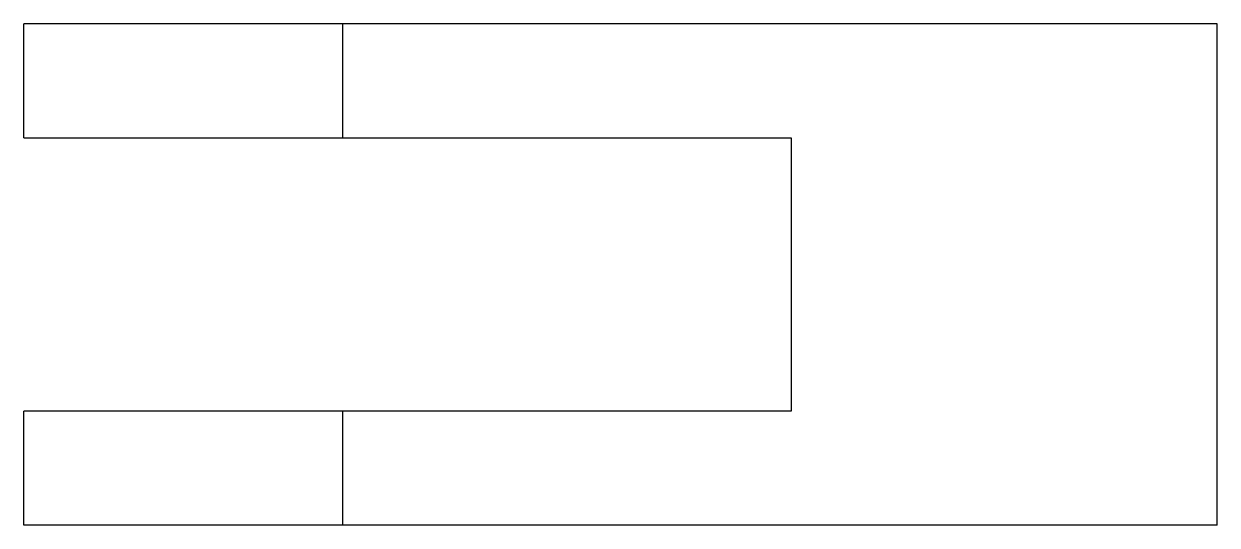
# Model space of a CAD drawing. Header units: metres. Extents: x -13.7 to 38.7, y -22 to 0.
import ezdxf

# ---------------------------------------------------------------- set-up
doc = ezdxf.new("R2010")
doc.units = ezdxf.units.M

msp = doc.modelspace()

# ---------------------------------------------------------------- linework, layer by layer
for points in [[(-13.7, -5), (-13.7, -4.9), (-13.7, -4.8), (-13.7, -4.7), (-13.7, -4.6), (-13.7, -4.5), (-13.7, -4.4), (-13.7, -4.3), (-13.7, -4.2), (-13.7, -4.1), (-13.7, -4), (-13.7, -3.9), (-13.7, -3.8), (-13.7, -3.7), (-13.7, -3.6), (-13.7, -3.5), (-13.7, -3.4), (-13.7, -3.3), (-13.7, -3.2), (-13.7, -3.1), (-13.7, -3), (-13.7, -2.9), (-13.7, -2.8), (-13.7, -2.7), (-13.7, -2.6), (-13.7, -2.5), (-13.7, -2.4), (-13.7, -2.3), (-13.7, -2.2), (-13.7, -2.1), (-13.7, -2), (-13.7, -1.9), (-13.7, -1.8), (-13.7, -1.7), (-13.7, -1.6), (-13.7, -1.5), (-13.7, -1.4), (-13.7, -1.3), (-13.7, -1.2), (-13.7, -1.1), (-13.7, -1), (-13.7, -0.9), (-13.7, -0.8), (-13.7, -0.7), (-13.7, -0.6), (-13.7, -0.5), (-13.7, -0.4), (-13.7, -0.3), (-13.7, -0.2), (-13.7, -0.1), (-13.7, 0)], [(0.3, 0), (0.251, 0), (0.202, 0), (0.153, 0), (0.062, 0), (-0.083, 0), (-0.228, 0), (-0.373, 0), (-0.593, 0), (-0.827, 0), (-1.06, 0), (-1.316, 0), (-1.626, 0), (-1.937, 0), (-2.247, 0), (-2.601, 0), (-2.973, 0), (-3.344, 0), (-3.722, 0), (-4.136, 0), (-4.551, 0), (-4.965, 0), (-5.392, 0), (-5.828, 0), (-6.264, 0), (-6.7, 0), (-7.136, 0), (-7.572, 0), (-8.008, 0), (-8.435, 0), (-8.849, 0), (-9.264, 0), (-9.678, 0), (-10.056, 0), (-10.427, 0), (-10.799, 0), (-11.153, 0), (-11.463, 0), (-11.774, 0), (-12.084, 0), (-12.34, 0), (-12.573, 0), (-12.807, 0), (-13.027, 0), (-13.172, 0), (-13.317, 0), (-13.462, 0), (-13.553, 0), (-13.602, 0), (-13.651, 0), (-13.7, 0)], [(0.3, -5), (0.3, -4.9), (0.3, -4.8), (0.3, -4.7), (0.3, -4.6), (0.3, -4.5), (0.3, -4.4), (0.3, -4.3), (0.3, -4.2), (0.3, -4.1), (0.3, -4), (0.3, -3.9), (0.3, -3.8), (0.3, -3.7), (0.3, -3.6), (0.3, -3.5), (0.3, -3.4), (0.3, -3.3), (0.3, -3.2), (0.3, -3.1), (0.3, -3), (0.3, -2.9), (0.3, -2.8), (0.3, -2.7), (0.3, -2.6), (0.3, -2.5), (0.3, -2.4), (0.3, -2.3), (0.3, -2.2), (0.3, -2.1), (0.3, -2), (0.3, -1.9), (0.3, -1.8), (0.3, -1.7), (0.3, -1.6), (0.3, -1.5), (0.3, -1.4), (0.3, -1.3), (0.3, -1.2), (0.3, -1.1), (0.3, -1), (0.3, -0.9), (0.3, -0.8), (0.3, -0.7), (0.3, -0.6), (0.3, -0.5), (0.3, -0.4), (0.3, -0.3), (0.3, -0.2), (0.3, -0.1), (0.3, 0)], [(38.7, 0), (37.932, 0), (37.164, 0), (36.396, 0), (35.628, 0), (34.86, 0), (34.092, 0), (33.324, 0), (32.556, 0), (31.788, 0), (31.02, 0), (30.252, 0), (29.484, 0), (28.716, 0), (27.948, 0), (27.18, 0), (26.412, 0), (25.644, 0), (24.876, 0), (24.108, 0), (23.34, 0), (22.572, 0), (21.804, 0), (21.036, 0), (20.268, 0), (19.5, 0), (18.732, 0), (17.964, 0), (17.196, 0), (16.428, 0), (15.66, 0), (14.892, 0), (14.124, 0), (13.356, 0), (12.588, 0), (11.82, 0), (11.052, 0), (10.284, 0), (9.516, 0), (8.748, 0), (7.98, 0), (7.212, 0), (6.444, 0), (5.676, 0), (4.908, 0), (4.14, 0), (3.372, 0), (2.604, 0), (1.836, 0), (1.068, 0), (0.3, 0)], [(38.7, -22), (38.7, -21.56), (38.7, -21.12), (38.7, -20.68), (38.7, -20.24), (38.7, -19.8), (38.7, -19.36), (38.7, -18.92), (38.7, -18.48), (38.7, -18.04), (38.7, -17.6), (38.7, -17.16), (38.7, -16.72), (38.7, -16.28), (38.7, -15.84), (38.7, -15.4), (38.7, -14.96), (38.7, -14.52), (38.7, -14.08), (38.7, -13.64), (38.7, -13.2), (38.7, -12.76), (38.7, -12.32), (38.7, -11.88), (38.7, -11.44), (38.7, -11), (38.7, -10.56), (38.7, -10.12), (38.7, -9.68), (38.7, -9.24), (38.7, -8.8), (38.7, -8.36), (38.7, -7.92), (38.7, -7.48), (38.7, -7.04), (38.7, -6.6), (38.7, -6.16), (38.7, -5.72), (38.7, -5.28), (38.7, -4.84), (38.7, -4.4), (38.7, -3.96), (38.7, -3.52), (38.7, -3.08), (38.7, -2.64), (38.7, -2.2), (38.7, -1.76), (38.7, -1.32), (38.7, -0.88), (38.7, -0.44), (38.7, 0)], [(-13.7, -5), (-13.651, -5), (-13.602, -5), (-13.553, -5), (-13.462, -5), (-13.317, -5), (-13.172, -5), (-13.027, -5), (-12.807, -5), (-12.573, -5), (-12.34, -5), (-12.084, -5), (-11.774, -5), (-11.463, -5), (-11.153, -5), (-10.799, -5), (-10.427, -5), (-10.056, -5), (-9.678, -5), (-9.264, -5), (-8.849, -5), (-8.435, -5), (-8.008, -5), (-7.572, -5), (-7.136, -5), (-6.7, -5), (-6.264, -5), (-5.828, -5), (-5.392, -5), (-4.965, -5), (-4.551, -5), (-4.136, -5), (-3.722, -5), (-3.344, -5), (-2.973, -5), (-2.601, -5), (-2.247, -5), (-1.937, -5), (-1.626, -5), (-1.316, -5), (-1.06, -5), (-0.827, -5), (-0.593, -5), (-0.373, -5), (-0.228, -5), (-0.083, -5), (0.062, -5), (0.153, -5), (0.202, -5), (0.251, -5), (0.3, -5)], [(0.3, -5), (0.694, -5), (1.088, -5), (1.482, -5), (1.876, -5), (2.27, -5), (2.664, -5), (3.058, -5), (3.452, -5), (3.846, -5), (4.24, -5), (4.634, -5), (5.028, -5), (5.422, -5), (5.816, -5), (6.21, -5), (6.604, -5), (6.998, -5), (7.392, -5), (7.786, -5), (8.18, -5), (8.574, -5), (8.968, -5), (9.362, -5), (9.756, -5), (10.15, -5), (10.544, -5), (10.938, -5), (11.332, -5), (11.726, -5), (12.12, -5), (12.514, -5), (12.908, -5), (13.302, -5), (13.696, -5), (14.09, -5), (14.484, -5), (14.878, -5), (15.272, -5), (15.666, -5), (16.06, -5), (16.454, -5), (16.848, -5), (17.242, -5), (17.636, -5), (18.03, -5), (18.424, -5), (18.818, -5), (19.212, -5), (19.606, -5), (20, -5)], [(20, -5), (20, -5.24), (20, -5.48), (20, -5.72), (20, -5.96), (20, -6.2), (20, -6.44), (20, -6.68), (20, -6.92), (20, -7.16), (20, -7.4), (20, -7.64), (20, -7.88), (20, -8.12), (20, -8.36), (20, -8.6), (20, -8.84), (20, -9.08), (20, -9.32), (20, -9.56), (20, -9.8), (20, -10.04), (20, -10.28), (20, -10.52), (20, -10.76), (20, -11), (20, -11.24), (20, -11.48), (20, -11.72), (20, -11.96), (20, -12.2), (20, -12.44), (20, -12.68), (20, -12.92), (20, -13.16), (20, -13.4), (20, -13.64), (20, -13.88), (20, -14.12), (20, -14.36), (20, -14.6), (20, -14.84), (20, -15.08), (20, -15.32), (20, -15.56), (20, -15.8), (20, -16.04), (20, -16.28), (20, -16.52), (20, -16.76), (20, -17)], [(0.3, -17), (0.251, -17), (0.202, -17), (0.153, -17), (0.062, -17), (-0.083, -17), (-0.228, -17), (-0.373, -17), (-0.593, -17), (-0.827, -17), (-1.06, -17), (-1.316, -17), (-1.626, -17), (-1.937, -17), (-2.247, -17), (-2.601, -17), (-2.973, -17), (-3.344, -17), (-3.722, -17), (-4.136, -17), (-4.551, -17), (-4.965, -17), (-5.392, -17), (-5.828, -17), (-6.264, -17), (-6.7, -17), (-7.136, -17), (-7.572, -17), (-8.008, -17), (-8.435, -17), (-8.849, -17), (-9.264, -17), (-9.678, -17), (-10.056, -17), (-10.427, -17), (-10.799, -17), (-11.153, -17), (-11.463, -17), (-11.774, -17), (-12.084, -17), (-12.34, -17), (-12.573, -17), (-12.807, -17), (-13.027, -17), (-13.172, -17), (-13.317, -17), (-13.462, -17), (-13.553, -17), (-13.602, -17), (-13.651, -17), (-13.7, -17)], [(-13.7, -22), (-13.7, -21.9), (-13.7, -21.8), (-13.7, -21.7), (-13.7, -21.6), (-13.7, -21.5), (-13.7, -21.4), (-13.7, -21.3), (-13.7, -21.2), (-13.7, -21.1), (-13.7, -21), (-13.7, -20.9), (-13.7, -20.8), (-13.7, -20.7), (-13.7, -20.6), (-13.7, -20.5), (-13.7, -20.4), (-13.7, -20.3), (-13.7, -20.2), (-13.7, -20.1), (-13.7, -20), (-13.7, -19.9), (-13.7, -19.8), (-13.7, -19.7), (-13.7, -19.6), (-13.7, -19.5), (-13.7, -19.4), (-13.7, -19.3), (-13.7, -19.2), (-13.7, -19.1), (-13.7, -19), (-13.7, -18.9), (-13.7, -18.8), (-13.7, -18.7), (-13.7, -18.6), (-13.7, -18.5), (-13.7, -18.4), (-13.7, -18.3), (-13.7, -18.2), (-13.7, -18.1), (-13.7, -18), (-13.7, -17.9), (-13.7, -17.8), (-13.7, -17.7), (-13.7, -17.6), (-13.7, -17.5), (-13.7, -17.4), (-13.7, -17.3), (-13.7, -17.2), (-13.7, -17.1), (-13.7, -17)], [(20, -17), (19.606, -17), (19.212, -17), (18.818, -17), (18.424, -17), (18.03, -17), (17.636, -17), (17.242, -17), (16.848, -17), (16.454, -17), (16.06, -17), (15.666, -17), (15.272, -17), (14.878, -17), (14.484, -17), (14.09, -17), (13.696, -17), (13.302, -17), (12.908, -17), (12.514, -17), (12.12, -17), (11.726, -17), (11.332, -17), (10.938, -17), (10.544, -17), (10.15, -17), (9.756, -17), (9.362, -17), (8.968, -17), (8.574, -17), (8.18, -17), (7.786, -17), (7.392, -17), (6.998, -17), (6.604, -17), (6.21, -17), (5.816, -17), (5.422, -17), (5.028, -17), (4.634, -17), (4.24, -17), (3.846, -17), (3.452, -17), (3.058, -17), (2.664, -17), (2.27, -17), (1.876, -17), (1.482, -17), (1.088, -17), (0.694, -17), (0.3, -17)], [(0.3, -22), (0.3, -21.9), (0.3, -21.8), (0.3, -21.7), (0.3, -21.6), (0.3, -21.5), (0.3, -21.4), (0.3, -21.3), (0.3, -21.2), (0.3, -21.1), (0.3, -21), (0.3, -20.9), (0.3, -20.8), (0.3, -20.7), (0.3, -20.6), (0.3, -20.5), (0.3, -20.4), (0.3, -20.3), (0.3, -20.2), (0.3, -20.1), (0.3, -20), (0.3, -19.9), (0.3, -19.8), (0.3, -19.7), (0.3, -19.6), (0.3, -19.5), (0.3, -19.4), (0.3, -19.3), (0.3, -19.2), (0.3, -19.1), (0.3, -19), (0.3, -18.9), (0.3, -18.8), (0.3, -18.7), (0.3, -18.6), (0.3, -18.5), (0.3, -18.4), (0.3, -18.3), (0.3, -18.2), (0.3, -18.1), (0.3, -18), (0.3, -17.9), (0.3, -17.8), (0.3, -17.7), (0.3, -17.6), (0.3, -17.5), (0.3, -17.4), (0.3, -17.3), (0.3, -17.2), (0.3, -17.1), (0.3, -17)], [(0.3, -22), (0.251, -22), (0.202, -22), (0.153, -22), (0.062, -22), (-0.083, -22), (-0.228, -22), (-0.373, -22), (-0.593, -22), (-0.827, -22), (-1.06, -22), (-1.316, -22), (-1.626, -22), (-1.937, -22), (-2.247, -22), (-2.601, -22), (-2.973, -22), (-3.344, -22), (-3.722, -22), (-4.136, -22), (-4.551, -22), (-4.965, -22), (-5.392, -22), (-5.828, -22), (-6.264, -22), (-6.7, -22), (-7.136, -22), (-7.572, -22), (-8.008, -22), (-8.435, -22), (-8.849, -22), (-9.264, -22), (-9.678, -22), (-10.056, -22), (-10.427, -22), (-10.799, -22), (-11.153, -22), (-11.463, -22), (-11.774, -22), (-12.084, -22), (-12.34, -22), (-12.573, -22), (-12.807, -22), (-13.027, -22), (-13.172, -22), (-13.317, -22), (-13.462, -22), (-13.553, -22), (-13.602, -22), (-13.651, -22), (-13.7, -22)], [(38.7, -22), (37.932, -22), (37.164, -22), (36.396, -22), (35.628, -22), (34.86, -22), (34.092, -22), (33.324, -22), (32.556, -22), (31.788, -22), (31.02, -22), (30.252, -22), (29.484, -22), (28.716, -22), (27.948, -22), (27.18, -22), (26.412, -22), (25.644, -22), (24.876, -22), (24.108, -22), (23.34, -22), (22.572, -22), (21.804, -22), (21.036, -22), (20.268, -22), (19.5, -22), (18.732, -22), (17.964, -22), (17.196, -22), (16.428, -22), (15.66, -22), (14.892, -22), (14.124, -22), (13.356, -22), (12.588, -22), (11.82, -22), (11.052, -22), (10.284, -22), (9.516, -22), (8.748, -22), (7.98, -22), (7.212, -22), (6.444, -22), (5.676, -22), (4.908, -22), (4.14, -22), (3.372, -22), (2.604, -22), (1.836, -22), (1.068, -22), (0.3, -22)]]:
    msp.add_lwpolyline(points)

doc.saveas('drawing.dxf')
